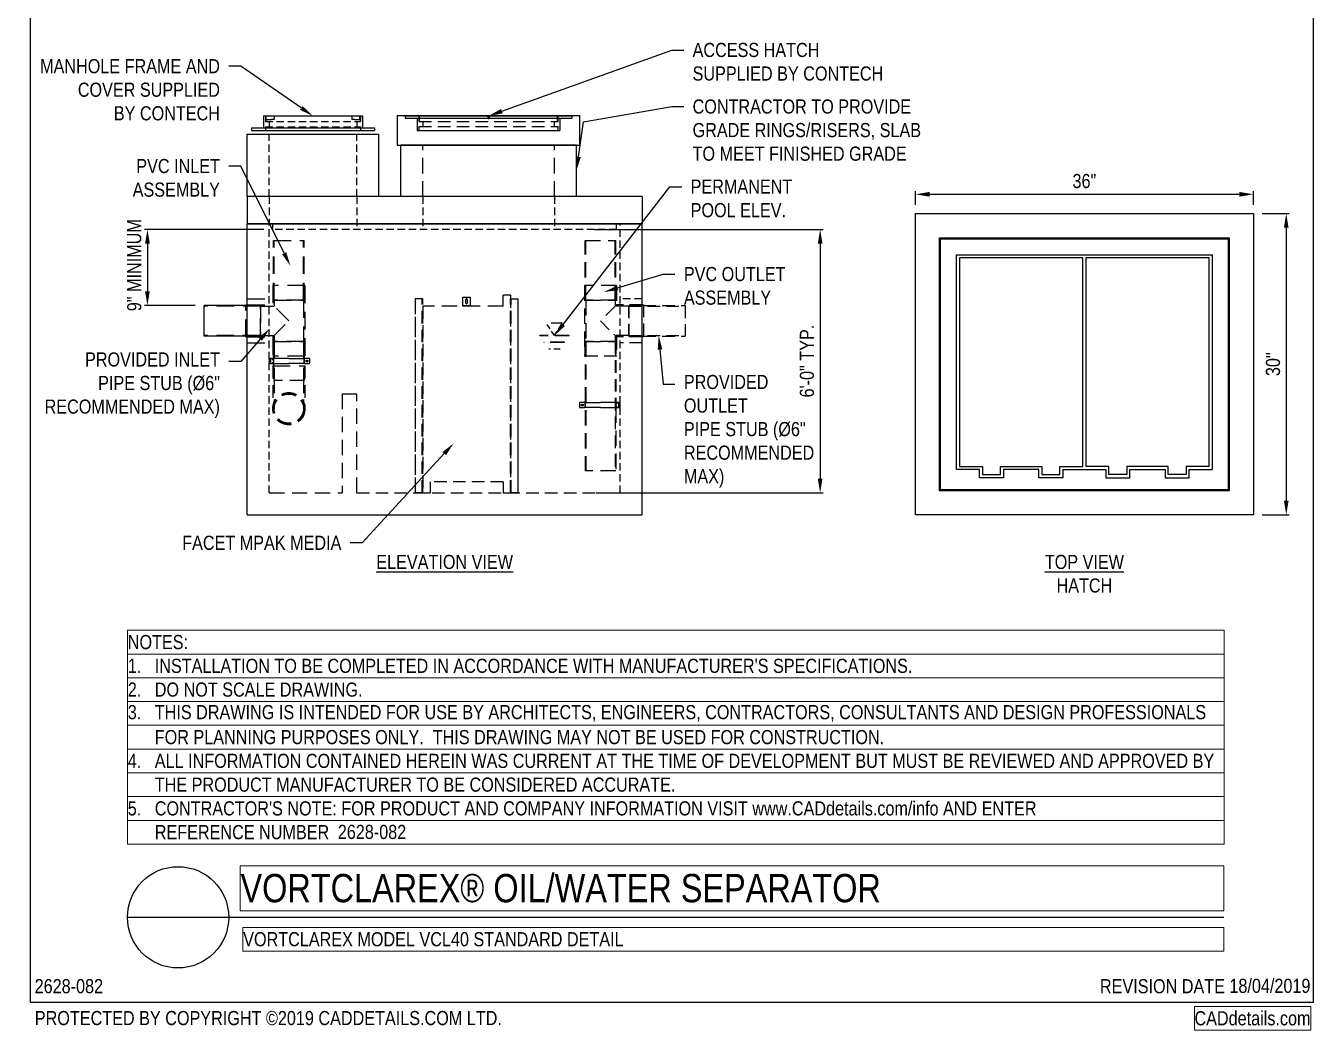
# Model space of a CAD drawing. Extents: x -1 to 216, y -5 to 280.
# Drawn here: x -0.8 to 216, y -4.7 to 164.4 of the extents above; entities that cross this region are included whole.
import ezdxf
from ezdxf import colors
from ezdxf.entities.mleader import LeaderData, LeaderLine
from ezdxf.math import Vec2, Vec3

# ---------------------------------------------------------------- set-up
doc = ezdxf.new("R2010")
doc.units = 0
doc.header["$LTSCALE"] = 10
doc.header["$MEASUREMENT"] = 0
doc.header["$PDMODE"] = 35
doc.linetypes.add('HIDDEN2', pattern=[0.1875, 0.125, -0.0625])
doc.layers.get('0').update_dxf_attribs({"linetype": 'CONTINUOUS'})
doc.layers.get('Defpoints').update_dxf_attribs({"linetype": 'CONTINUOUS'})
for name, color, linetype in [('2628-LOGO$0$CADdetails-7-VERYFINE', 7, 'CONTINUOUS'), ('2628-LOGO$0$CADdetails-FRAME', 7, 'CONTINUOUS'), ('CADdetails-1-FINE', 1, 'CONTINUOUS'), ('CADdetails-2-FINELIGHT', 2, 'CONTINUOUS'), ('CADdetails-7-VERYFINE', 7, 'CONTINUOUS'), ('CADdetails-9-EXTRAFINE', 9, 'CONTINUOUS')]:
    doc.layers.add(name, color=color, linetype=linetype)
doc.styles.add('2628-LOGO$0$CADdetails-DIMENSIONS', font='ARIALN.TTF', dxfattribs={"height": 2.38})
doc.styles.add('2628-LOGO$0$CADdetails-NOTES', font='ARIALN.TTF', dxfattribs={"height": 2.38})
doc.styles.add('CADdetails-DETAILTITLE', font='ARIALN.TTF', dxfattribs={"height": 4.77})
doc.styles.add('CADdetails-DIMENSIONS', font='ARIALN.TTF', dxfattribs={"height": 2.38})
doc.styles.add('CADdetails-NOTES', font='ARIALN.TTF', dxfattribs={"height": 2.38})
doc.dimstyles.new('CADdetails-DIM', dxfattribs={"dimtxt": 2.38, "dimasz": 2.38, "dimexe": 0.5, "dimexo": 1.5, "dimgap": 1, "dimtad": 1, "dimzin": 0, "dimdsep": 46, "dimtxsty": 'CADdetails-DIMENSIONS', "dimcen": 1, "dimclrd": 256, "dimclre": 256, "dimclrt": 256, "dimadec": 0, "dimazin": 0, "dimtfac": 1, "dimtofl": 0, "dimtmove": 0, "dimatfit": 3, "dimfxl": 1, "dimtolj": 1, "dimtzin": 0, "dimarcsym": 0})
doc.dimstyles.new('CADdetails-LEADER', dxfattribs={"dimtxt": 2.38, "dimasz": 2.38, "dimexe": 0.5, "dimexo": 1.5, "dimgap": 1, "dimtad": 1, "dimzin": 0, "dimdsep": 46, "dimtxsty": 'CADdetails-DIMENSIONS', "dimcen": 1, "dimclrd": 256, "dimclre": 256, "dimclrt": 256, "dimadec": 0, "dimazin": 0, "dimtfac": 1, "dimtofl": 0, "dimtmove": 0, "dimatfit": 3, "dimfxl": 1, "dimtolj": 1, "dimtzin": 0, "dimarcsym": 0})

# ---------------------------------------------------------------- blocks, each defined once
blk = doc.blocks.new('*T16')
at = {"layer": 'Defpoints', "color": 8, "linetype": 'ByBlock', "lineweight": 0, "transparency": 16777216}
for p, q in [((0, 0), (184.71, 0)), ((0, 0), (0, -36)), ((184.71, 0), (184.71, -36)), ((0, -4), (184.71, -4)), ((0, -8), (184.71, -8)), ((0, -12), (184.71, -12)), ((0, -16), (184.71, -16)), ((0, -20), (184.71, -20)), ((0, -24), (184.71, -24)), ((0, -28), (184.71, -28)), ((0, -32), (184.71, -32)), ((0, -36), (184.71, -36))]:
    blk.add_line(p, q, dxfattribs=at)
at = {"layer": '2628-LOGO$0$CADdetails-FRAME', "transparency": 16777216, "char_height": 2.38, "width": 184.5948, "attachment_point": 4, "style": '2628-LOGO$0$CADdetails-NOTES'}
for s, insert in [('NOTES:', (0.06, -2)), ("1.   INSTALLATION TO BE COMPLETED IN ACCORDANCE WITH MANUFACTURER'S SPECIFICATIONS.", (0.06, -6)), ('2.   DO NOT SCALE DRAWING.', (0.06, -10)), ('3.   THIS DRAWING IS INTENDED FOR USE BY ARCHITECTS, ENGINEERS, CONTRACTORS, CONSULTANTS AND DESIGN PROFESSIONALS', (0.06, -14)), ('      FOR PLANNING PURPOSES ONLY.  THIS DRAWING MAY NOT BE USED FOR CONSTRUCTION.', (0.06, -18)), ('4.   ALL INFORMATION CONTAINED HEREIN WAS CURRENT AT THE TIME OF DEVELOPMENT BUT MUST BE REVIEWED AND APPROVED BY', (0.06, -22)), ('      THE PRODUCT MANUFACTURER TO BE CONSIDERED ACCURATE.', (0.06, -26)), ("5.   CONTRACTOR'S NOTE: FOR PRODUCT AND COMPANY INFORMATION VISIT www.CADdetails.com/info AND ENTER", (0.06, -30)), ('      REFERENCE NUMBER', (0.06, -34))]:
    blk.add_mtext(s, dxfattribs=dict(at, insert=insert))
blk = doc.blocks.new('*T17')
at = {"layer": 'Defpoints', "color": 8, "linetype": 'ByBlock', "lineweight": 0, "transparency": 16777216}
for p, q in [((0, 0), (19.6, 0)), ((0, 0), (0, -4)), ((19.6, 0), (19.6, -4)), ((0, -4), (19.6, -4))]:
    blk.add_line(p, q, dxfattribs=at)
at = {"layer": '2628-LOGO$0$CADdetails-7-VERYFINE', "transparency": 16777216, "insert": (19.54, -2), "char_height": 2.38, "width": 19.4793, "attachment_point": 6, "style": '2628-LOGO$0$CADdetails-NOTES'}
blk.add_mtext('CADdetails.com', dxfattribs=at)
blk = doc.blocks.new('2628-LOGO')
at = {"layer": '2628-LOGO$0$CADdetails-FRAME'}
for p, q in [((0, 0), (0, 280)), ((216, 280), (216, 0)), ((216, 0), (0, 0))]:
    blk.add_line(p, q, dxfattribs=at)
for name, p in [('*T16', (16.3, 62.65)), ('*T17', (196, -0.69))]:
    blk.add_blockref(name, p)
at = {"layer": '2628-LOGO$0$CADdetails-7-VERYFINE', "char_height": 2.38, "attachment_point": 1}
for s, width, gutter_width, insert, style in [('2628-082', 53.6533, 11.9, (51.73, 29.89), '2628-LOGO$0$CADdetails-NOTES'), ('2628-082', 53.6533, 11.9, (0.68, 3.93), '2628-LOGO$0$CADdetails-NOTES'), ('REVISION DATE', 24.5006, 11.9, (180.08, 3.91), '2628-LOGO$0$CADdetails-NOTES'), ('18/04/2019', 13.6761, 23.85, (201.88, 3.98), '2628-LOGO$0$CADdetails-DIMENSIONS')]:
    blk.add_mtext_dynamic_manual_height_columns(s, width=width, gutter_width=gutter_width, heights=[0], dxfattribs=dict(at, insert=insert, style=style))
at = {"layer": '2628-LOGO$0$CADdetails-7-VERYFINE', "insert": (0.71, -1.45), "char_height": 2.38, "width": 82.1295, "attachment_point": 1, "style": '2628-LOGO$0$CADdetails-NOTES'}
blk.add_mtext('PROTECTED BY COPYRIGHT ©2019 CADDETAILS.COM LTD.', dxfattribs=at)
blk.add_mtext('PROTECTED BY COPYRIGHT ©2019 CADDETAILS.COM LTD.', dxfattribs=at)
blk = doc.blocks.new('*T2')
at = {"layer": 'Defpoints', "color": 8, "linetype": 'ByBlock', "lineweight": 0, "transparency": 16777216}
for p, q in [((0, 0), (165.2, 0)), ((0, 0), (0, -4)), ((165.2, 0), (165.2, -4)), ((0, -4), (165.2, -4))]:
    blk.add_line(p, q, dxfattribs=at)
at = {"layer": 'CADdetails-1-FINE', "transparency": 16777216, "insert": (0.06, -2), "char_height": 2.38, "width": 165.0809, "attachment_point": 4, "style": 'CADdetails-NOTES'}
blk.add_mtext('VORTCLAREX MODEL VCL40 STANDARD DETAIL', dxfattribs=at)
blk = doc.blocks.new('*T3')
at = {"layer": 'Defpoints', "color": 8, "linetype": 'ByBlock', "lineweight": 0, "transparency": 16777216}
for p, q in [((0, 0), (165.65, 0)), ((0, 0), (0, -7.56)), ((165.65, 0), (165.65, -7.56)), ((0, -7.56), (165.65, -7.56))]:
    blk.add_line(p, q, dxfattribs=at)
at = {"layer": 'CADdetails-2-FINELIGHT', "transparency": 16777216, "insert": (0.06, -3.78), "char_height": 4.77, "width": 165.5323, "attachment_point": 4, "style": 'CADdetails-DETAILTITLE'}
blk.add_mtext('VORTCLAREX® OIL/WATER SEPARATOR', dxfattribs=at)
blk = doc.blocks.new('*D8')
at = {"layer": 'CADdetails-7-VERYFINE', "lineweight": -2, "transparency": 16777216}
for p, q in [((94.94, 130.15), (133.46, 130.15)), ((132.96, 127.77), (132.96, 88.18)), ((95.25, 85.8), (133.46, 85.8))]:
    blk.add_line(p, q, dxfattribs=at)
at = {"layer": 'CADdetails-7-VERYFINE', "transparency": 16777216}
for points in [[(132.56, 127.77), (133.35, 127.77), (132.96, 130.15)], [(132.56, 88.18), (133.35, 88.18), (132.96, 85.8)]]:
    blk.add_solid(points, dxfattribs=at)
at = {"layer": 'Defpoints', "color": 0, "transparency": 16777216}
for p in [(93.44, 130.15), (93.75, 85.8), (132.96, 85.8)]:
    blk.add_point(p, dxfattribs=at)
at = {"layer": 'CADdetails-7-VERYFINE', "transparency": 16777216, "insert": (130.74, 107.98), "char_height": 2.38, "attachment_point": 5, "rotation": 90, "style": 'CADdetails-DIMENSIONS'}
blk.add_mtext('\\A1;6\'-0" TYP.', dxfattribs=at)
blk = doc.blocks.new('*D10')
at = {"layer": 'CADdetails-7-VERYFINE', "lineweight": -2, "transparency": 16777216}
for p, q in [((39.27, 130.15), (19.17, 130.15)), ((19.67, 127.77), (19.67, 119.72)), ((27.72, 117.34), (19.17, 117.34))]:
    blk.add_line(p, q, dxfattribs=at)
at = {"layer": 'CADdetails-7-VERYFINE', "transparency": 16777216}
for points in [[(19.27, 127.77), (20.07, 127.77), (19.67, 130.15)], [(19.27, 119.72), (20.07, 119.72), (19.67, 117.34)]]:
    blk.add_solid(points, dxfattribs=at)
at = {"layer": 'Defpoints', "color": 0, "transparency": 16777216}
for p in [(40.77, 130.15), (19.67, 117.34), (29.22, 117.34)]:
    blk.add_point(p, dxfattribs=at)
at = {"layer": 'CADdetails-7-VERYFINE', "transparency": 16777216, "insert": (17.46, 123.75), "char_height": 2.38, "attachment_point": 5, "rotation": 90, "style": 'CADdetails-DIMENSIONS'}
blk.add_mtext('\\A1; 9" MINIMUM', dxfattribs=at)
blk = doc.blocks.new('*D13')
at = {"layer": 'CADdetails-7-VERYFINE', "lineweight": -2, "transparency": 16777216}
for p, q in [((149.01, 134.3), (149.01, 136.56)), ((151.39, 136.06), (203.53, 136.06)), ((205.91, 134.3), (205.91, 136.56))]:
    blk.add_line(p, q, dxfattribs=at)
at = {"layer": 'CADdetails-7-VERYFINE', "transparency": 16777216}
for points in [[(151.39, 136.46), (151.39, 135.66), (149.01, 136.06)], [(203.53, 136.46), (203.53, 135.66), (205.91, 136.06)]]:
    blk.add_solid(points, dxfattribs=at)
at = {"layer": 'Defpoints', "color": 0, "transparency": 16777216}
for p in [(205.91, 136.06), (149.01, 132.8), (205.91, 132.8)]:
    blk.add_point(p, dxfattribs=at)
at = {"layer": 'CADdetails-7-VERYFINE', "transparency": 16777216, "insert": (177.46, 138.28), "char_height": 2.38, "attachment_point": 5, "style": 'CADdetails-DIMENSIONS'}
blk.add_mtext('\\A1;36"', dxfattribs=at)
blk = doc.blocks.new('*D14')
at = {"layer": 'CADdetails-7-VERYFINE', "lineweight": -2, "transparency": 16777216}
for p, q in [((207.41, 132.8), (211.95, 132.8)), ((211.45, 130.42), (211.45, 84.48)), ((207.41, 82.1), (211.95, 82.1))]:
    blk.add_line(p, q, dxfattribs=at)
at = {"layer": 'CADdetails-7-VERYFINE', "transparency": 16777216}
for points in [[(211.05, 130.42), (211.85, 130.42), (211.45, 132.8)], [(211.05, 84.48), (211.85, 84.48), (211.45, 82.1)]]:
    blk.add_solid(points, dxfattribs=at)
at = {"layer": 'Defpoints', "color": 0, "transparency": 16777216}
for p in [(205.91, 132.8), (205.91, 82.1), (211.45, 82.1)]:
    blk.add_point(p, dxfattribs=at)
at = {"layer": 'CADdetails-7-VERYFINE', "transparency": 16777216, "insert": (209.23, 107.45), "char_height": 2.38, "attachment_point": 5, "rotation": 90, "style": 'CADdetails-DIMENSIONS'}
blk.add_mtext('\\A1;30"', dxfattribs=at)

msp = doc.modelspace()

# ---------------------------------------------------------------- linework, layer by layer
at = {"layer": 'CADdetails-1-FINE'}
for p, q in [((39.233, 149.248), (55.865, 149.248)), ((39.233, 149.248), (39.233, 147.246)), ((55.865, 149.248), (55.865, 147.246)), ((63.064, 149.248), (91.17, 149.248)), ((63.064, 149.248), (63.064, 148.863)), ((63.064, 148.863), (91.17, 148.863)), ((89.129, 148.863), (89.129, 146.784)), ((91.17, 149.248), (91.17, 148.863)), ((36.461, 146.164), (58.637, 146.164)), ((36.461, 135.696), (36.461, 146.164)), ((37.192, 147.246), (57.906, 147.246)), ((37.192, 147.246), (37.192, 146.784)), ((37.192, 146.784), (57.906, 146.784)), ((57.906, 147.246), (57.906, 146.784)), ((58.637, 135.696), (58.637, 146.164)), ((65.105, 146.784), (89.129, 146.784)), ((62.333, 135.696), (62.333, 144.32)), ((91.901, 144.32), (62.333, 144.32)), ((91.901, 135.696), (91.901, 144.32)), ((36.461, 135.696), (36.461, 131.076)), ((102.989, 135.696), (36.461, 135.696)), ((102.989, 135.696), (102.989, 131.076)), ((102.989, 131.076), (36.461, 131.076)), ((36.461, 82.104), (36.461, 131.076)), ((36.461, 131.076), (102.989, 131.076)), ((102.989, 82.104), (102.989, 131.076)), ((36.461, 82.104), (102.989, 82.104))]:
    msp.add_line(p, q, dxfattribs=at)
at = {"layer": 'CADdetails-1-FINE', "linetype": 'HIDDEN2', "ltscale": 2.074181}
for p, q in [((66.029, 135.696), (66.029, 144.32)), ((88.205, 135.696), (88.205, 144.32))]:
    msp.add_line(p, q, dxfattribs=at)
at = {"layer": 'CADdetails-1-FINE'}
msp.add_lwpolyline([(61.717, 144.32), (92.517, 144.32), (92.517, 149.248), (61.717, 149.248)], close=True, dxfattribs=at)
at = {"layer": 'CADdetails-2-FINELIGHT'}
msp.add_line((16.299, 14.322), (200.936, 14.322), dxfattribs=at)
msp.add_circle((24.826, 14.322), 8.527, dxfattribs=at)
at = {"layer": 'CADdetails-9-EXTRAFINE', "linetype": 'HIDDEN2'}
for p, q in [((39.541, 149.248), (39.541, 148.324)), ((39.541, 148.324), (55.556, 148.324)), ((39.618, 148.632), (39.631, 148.632)), ((39.618, 148.632), (39.618, 148.324)), ((39.631, 149.248), (39.631, 148.632)), ((39.631, 148.632), (40.542, 148.632)), ((40.157, 148.324), (40.157, 147.4)), ((41.004, 148.632), (40.542, 148.632)), ((41.004, 149.248), (41.004, 148.632)), ((54.093, 149.248), (54.093, 148.632)), ((54.555, 148.632), (54.093, 148.632)), ((54.555, 148.632), (55.466, 148.632)), ((54.941, 148.324), (54.941, 147.4)), ((55.466, 148.632), (55.466, 149.248)), ((55.466, 148.632), (55.479, 148.632)), ((55.479, 148.632), (55.479, 148.324)), ((55.556, 149.248), (55.556, 148.324)), ((39.541, 147.4), (55.556, 147.4)), ((39.541, 147.4), (39.541, 146.784)), ((40.157, 135.696), (40.157, 146.164)), ((54.941, 135.696), (54.941, 146.164)), ((55.556, 147.4), (55.556, 146.784)), ((40.157, 135.696), (40.157, 131.076)), ((54.941, 135.696), (54.941, 130.152)), ((66.029, 135.696), (66.029, 130.152)), ((88.205, 135.696), (88.205, 130.152)), ((40.157, 85.8), (40.157, 131.076)), ((98.677, 130.152), (40.772, 130.152)), ((99.293, 85.8), (99.293, 131.076))]:
    msp.add_line(p, q, dxfattribs=at)
at = {"layer": 'CADdetails-9-EXTRAFINE', "linetype": 'HIDDEN2', "ltscale": 1.689616}
for p, q in [((65.105, 148.863), (65.105, 146.784)), ((65.413, 148.324), (65.413, 149.248)), ((65.413, 148.324), (88.82, 148.324)), ((65.413, 146.784), (65.413, 147.477)), ((65.413, 147.477), (88.82, 147.477)), ((65.49, 148.324), (65.49, 149.248)), ((66.029, 148.324), (66.029, 147.477)), ((88.205, 147.477), (88.205, 148.324)), ((88.743, 148.324), (88.743, 149.248)), ((88.82, 148.324), (88.82, 149.248)), ((88.82, 146.784), (88.82, 147.477)), ((65.913, 85.8), (65.913, 118.448)), ((66.029, 85.8), (66.029, 118.448)), ((66.029, 117.216), (66.029, 85.8)), ((80.813, 119.064), (80.813, 85.8)), ((80.813, 85.8), (80.813, 118.448)), ((80.928, 85.8), (80.928, 118.448)), ((82.045, 118.448), (82.045, 85.8)), ((82.083, 85.8), (82.083, 118.448)), ((100.732, 117.216), (98.428, 117.216)), ((102.989, 117.468), (98.679, 117.468)), ((100.732, 112.163), (100.732, 117.342)), ((103.202, 117.342), (100.732, 117.342)), ((100.732, 117.342), (100.732, 112.163)), ((100.732, 117.342), (103.202, 117.342)), ((100.732, 117.216), (110.227, 117.216)), ((103.202, 117.468), (102.989, 117.468)), ((103.202, 117.468), (103.202, 112.037)), ((103.202, 117.342), (110.227, 117.342)), ((110.227, 117.342), (110.227, 112.163)), ((95.964, 114.752), (98.679, 112.037)), ((98.428, 112.288), (98.428, 111.294)), ((100.732, 112.288), (98.428, 112.288)), ((98.428, 111.294), (98.428, 89.496)), ((98.553, 108.823), (98.553, 111.294)), ((98.553, 111.294), (98.553, 100.993)), ((102.989, 112.037), (98.679, 112.037)), ((98.679, 112.037), (98.679, 108.823)), ((102.989, 111.056), (99.293, 111.056)), ((100.732, 112.288), (110.227, 112.288)), ((103.202, 112.163), (100.732, 112.163)), ((100.732, 112.163), (103.202, 112.163)), ((103.202, 112.037), (102.989, 112.037)), ((103.202, 112.163), (110.227, 112.163)), ((98.679, 108.823), (93.248, 108.823)), ((67.261, 87.648), (67.261, 85.8)), ((79.581, 87.648), (67.261, 87.648)), ((79.581, 87.648), (79.581, 85.8)), ((54.941, 85.8), (99.293, 85.8)), ((66.029, 85.8), (64.758, 85.8)), ((66.029, 85.8), (67.261, 85.8)), ((79.581, 85.8), (80.813, 85.8)), ((82.045, 85.8), (80.813, 85.8))]:
    msp.add_line(p, q, dxfattribs=at)
at = {"layer": 'CADdetails-9-EXTRAFINE', "ltscale": 0.131044}
for p, q in [((77.04, 148.786), (77.04, 149.248)), ((77.194, 149.248), (77.194, 148.786))]:
    msp.add_line(p, q, dxfattribs=at)
at = {"layer": 'CADdetails-9-EXTRAFINE', "ltscale": 0.043548}
msp.add_line((77.194, 148.786), (77.04, 148.786), dxfattribs=at)
at = {"layer": 'CADdetails-9-EXTRAFINE'}
for p, q in [((149.011, 82.104), (149.011, 132.804)), ((149.011, 132.804), (205.911, 132.804)), ((205.911, 132.804), (205.911, 82.104)), ((153.061, 86.154), (153.061, 128.754)), ((153.061, 128.754), (201.861, 128.754)), ((153.23, 86.323), (153.23, 128.586)), ((153.23, 128.586), (201.692, 128.586)), ((201.692, 128.586), (201.692, 86.323)), ((201.861, 128.754), (201.861, 86.154)), ((155.93, 125.886), (198.992, 125.886)), ((155.93, 89.698), (155.93, 125.886)), ((198.992, 125.886), (198.992, 89.698)), ((177.209, 125.379), (156.436, 125.379)), ((156.436, 125.379), (156.436, 90.204)), ((177.209, 90.204), (177.209, 125.379)), ((198.486, 125.379), (177.715, 125.379)), ((177.715, 125.379), (177.715, 90.204)), ((198.486, 90.204), (198.486, 125.379)), ((29.223, 112.163), (29.223, 117.342)), ((36.247, 117.342), (29.223, 117.342)), ((36.247, 117.468), (36.461, 117.468)), ((36.247, 112.163), (29.223, 112.163)), ((159.811, 89.698), (155.93, 89.698)), ((156.436, 90.204), (160.317, 90.204)), ((159.811, 88.348), (159.811, 89.698)), ((160.317, 90.204), (160.317, 88.854)), ((163.355, 88.854), (163.355, 90.204)), ((163.355, 90.204), (170.29, 90.204)), ((163.861, 89.698), (163.861, 88.348)), ((169.784, 89.698), (163.861, 89.698)), ((169.784, 88.348), (169.784, 89.698)), ((170.29, 90.204), (170.29, 88.854)), ((173.327, 88.854), (173.327, 90.204)), ((173.327, 90.204), (177.209, 90.204)), ((173.834, 89.698), (173.834, 88.348)), ((173.834, 89.698), (181.089, 89.698)), ((181.595, 90.204), (177.714, 90.204)), ((181.089, 89.698), (181.089, 88.348)), ((181.595, 88.854), (181.595, 90.204)), ((191.567, 90.204), (184.632, 90.204)), ((184.632, 90.204), (184.632, 88.854)), ((185.139, 89.698), (191.061, 89.698)), ((185.139, 88.348), (185.139, 89.698)), ((191.061, 89.698), (191.061, 88.348)), ((191.567, 88.854), (191.567, 90.204)), ((198.486, 90.204), (194.605, 90.204)), ((194.605, 90.204), (194.605, 88.854)), ((195.111, 88.348), (195.111, 89.698)), ((195.111, 89.698), (198.992, 89.698)), ((163.861, 88.348), (159.811, 88.348)), ((160.317, 88.854), (163.355, 88.854)), ((173.834, 88.348), (169.784, 88.348)), ((170.29, 88.854), (173.327, 88.854)), ((181.089, 88.348), (185.139, 88.348)), ((184.632, 88.854), (181.595, 88.854)), ((191.061, 88.348), (195.111, 88.348)), ((194.605, 88.854), (191.567, 88.854)), ((201.861, 86.154), (153.061, 86.154)), ((201.692, 86.323), (153.23, 86.323)), ((205.911, 82.104), (149.011, 82.104))]:
    msp.add_line(p, q, dxfattribs=at)
at = {"layer": 'CADdetails-9-EXTRAFINE', "linetype": 'HIDDEN2', "ltscale": 2.365745}
for p, q in [((40.772, 130.152), (40.772, 131.076)), ((40.896, 128.304), (46.075, 128.304)), ((40.896, 118.211), (40.896, 128.304)), ((41.021, 118.211), (41.021, 128.304)), ((45.949, 118.211), (45.949, 128.304)), ((46.075, 118.211), (46.075, 128.304)), ((46.201, 120.681), (40.77, 120.681)), ((40.77, 120.681), (40.77, 117.468)), ((40.896, 120.681), (40.896, 118.211)), ((46.075, 120.681), (46.075, 118.211)), ((46.201, 120.681), (46.201, 108.823)), ((38.718, 117.216), (29.223, 117.216)), ((36.247, 112.037), (36.247, 117.468)), ((36.461, 118.448), (40.157, 118.448)), ((36.461, 117.468), (40.77, 117.468)), ((38.718, 117.342), (38.718, 112.163)), ((38.718, 112.163), (38.718, 117.342)), ((38.718, 117.216), (41.021, 117.216)), ((43.485, 114.752), (40.77, 117.468)), ((46.075, 118.211), (40.896, 118.211)), ((40.896, 118.211), (46.075, 118.211)), ((41.021, 118.211), (41.021, 117.216)), ((45.949, 118.211), (45.949, 111.294)), ((40.77, 112.037), (43.485, 114.752)), ((38.718, 112.288), (29.223, 112.288)), ((38.718, 112.163), (36.247, 112.163)), ((36.247, 112.037), (36.461, 112.037)), ((36.461, 112.037), (40.77, 112.037)), ((36.461, 111.056), (40.157, 111.056)), ((38.718, 112.288), (41.021, 112.288)), ((40.77, 112.037), (40.77, 108.823)), ((40.896, 111.294), (46.075, 111.294)), ((40.896, 108.823), (40.896, 111.294)), ((46.075, 111.294), (40.896, 111.294)), ((40.896, 111.294), (40.896, 108.4)), ((41.021, 112.288), (41.021, 111.294)), ((41.021, 111.294), (41.021, 104.736)), ((45.949, 111.294), (45.949, 104.736)), ((46.075, 108.823), (46.075, 111.294)), ((46.075, 111.294), (46.075, 104.736)), ((40.234, 108.438), (40.773, 108.438)), ((46.201, 108.823), (40.77, 108.823)), ((40.195, 108.361), (40.195, 107.591)), ((40.773, 108.4), (40.234, 108.4)), ((40.234, 107.553), (40.773, 107.553)), ((40.773, 107.514), (40.234, 107.514)), ((40.773, 108.4), (40.434, 108.4)), ((40.434, 107.553), (40.434, 108.4)), ((40.77, 107.206), (46.201, 107.206)), ((40.773, 108.23), (40.773, 108.4)), ((40.773, 108.192), (40.773, 108.23)), ((40.773, 108.153), (40.773, 108.192)), ((40.896, 108.153), (40.773, 108.153)), ((40.773, 107.761), (40.773, 107.799)), ((40.773, 107.799), (40.896, 107.799)), ((40.773, 107.723), (40.773, 107.761)), ((40.773, 107.553), (40.773, 107.723)), ((40.896, 108.4), (40.896, 108.153)), ((43.485, 108.4), (40.896, 108.4)), ((40.896, 108.153), (40.896, 107.799)), ((40.896, 107.799), (40.896, 107.553)), ((40.896, 107.553), (43.485, 107.553)), ((43.485, 108.4), (46.106, 108.4)), ((46.106, 107.553), (43.485, 107.553)), ((46.071, 107.553), (46.071, 108.4)), ((46.995, 108.4), (46.106, 108.4)), ((46.106, 107.553), (46.106, 108.4)), ((46.106, 107.553), (46.995, 107.553)), ((46.995, 107.553), (46.995, 108.4))]:
    msp.add_line(p, q, dxfattribs=at)
at = {"layer": 'CADdetails-9-EXTRAFINE', "linetype": 'HIDDEN2', "ltscale": 2.060771}
for p, q in [((98.677, 130.152), (98.677, 131.076)), ((93.374, 128.304), (98.553, 128.304)), ((93.374, 118.211), (93.374, 128.304)), ((93.5, 118.211), (93.5, 128.304)), ((98.428, 118.211), (98.428, 128.304)), ((98.553, 118.211), (98.553, 128.304)), ((98.679, 120.681), (93.248, 120.681)), ((93.248, 120.681), (93.248, 108.823)), ((93.374, 120.681), (93.374, 118.211)), ((98.553, 120.681), (98.553, 118.211)), ((98.679, 120.681), (98.679, 117.468)), ((64.758, 118.448), (64.758, 85.8)), ((66.029, 118.448), (64.758, 118.448)), ((64.797, 85.8), (64.797, 118.448)), ((79.581, 117.216), (66.029, 117.216)), ((72.805, 118.756), (74.037, 118.756)), ((72.805, 117.216), (72.805, 118.756)), ((74.037, 117.293), (72.805, 117.293)), ((74.037, 117.216), (72.805, 117.216)), ((73.305, 117.755), (73.305, 118.371)), ((73.536, 118.371), (73.536, 117.755)), ((74.037, 118.756), (74.037, 117.216)), ((79.581, 117.216), (79.581, 119.064)), ((80.813, 119.064), (79.581, 119.064)), ((80.813, 118.448), (82.045, 118.448)), ((82.045, 118.448), (82.083, 118.448)), ((98.553, 118.211), (93.374, 118.211)), ((93.374, 118.211), (98.553, 118.211)), ((93.5, 118.211), (93.5, 111.294)), ((98.679, 117.468), (95.964, 114.752)), ((98.428, 118.211), (98.428, 117.216)), ((93.374, 111.294), (98.553, 111.294)), ((98.553, 111.294), (93.374, 111.294)), ((93.374, 111.294), (93.374, 89.496)), ((93.5, 111.294), (93.5, 89.496)), ((52.477, 102.432), (52.477, 85.8)), ((54.941, 102.432), (52.477, 102.432)), ((54.941, 85.8), (54.941, 102.432)), ((93.343, 100.993), (92.455, 100.993)), ((92.455, 100.993), (92.455, 100.146)), ((92.455, 100.146), (93.343, 100.146)), ((93.343, 100.993), (95.964, 100.993)), ((93.343, 100.993), (93.343, 100.146)), ((95.964, 100.146), (93.343, 100.146)), ((93.379, 100.993), (93.379, 100.146)), ((98.553, 100.993), (95.964, 100.993)), ((95.964, 100.146), (98.553, 100.146)), ((98.553, 100.746), (98.553, 100.993)), ((98.553, 100.746), (98.553, 100.392)), ((98.677, 100.746), (98.553, 100.746)), ((98.553, 100.392), (98.677, 100.392)), ((98.553, 100.146), (98.553, 100.392)), ((98.553, 100.146), (98.553, 89.496)), ((98.677, 101.032), (99.216, 101.032)), ((99.216, 100.993), (98.677, 100.993)), ((98.677, 100.993), (98.677, 100.823)), ((99.015, 100.993), (98.677, 100.993)), ((98.677, 100.823), (98.677, 100.785)), ((98.677, 100.785), (98.677, 100.746)), ((98.677, 100.392), (98.677, 100.354)), ((98.677, 100.354), (98.677, 100.316)), ((98.677, 100.316), (98.677, 100.146)), ((98.677, 100.146), (99.216, 100.146)), ((99.216, 100.108), (98.677, 100.108)), ((99.015, 100.993), (99.015, 100.146)), ((99.254, 100.185), (99.254, 100.955)), ((98.553, 89.496), (93.374, 89.496)), ((40.157, 85.8), (52.477, 85.8))]:
    msp.add_line(p, q, dxfattribs=at)
at = {"layer": 'CADdetails-9-EXTRAFINE', "ltscale": 0.701519}
for p, q in [((36.247, 117.342), (38.718, 117.342)), ((38.718, 117.342), (36.247, 117.342)), ((36.247, 112.163), (38.718, 112.163)), ((93.374, 108.823), (93.374, 111.294))]:
    msp.add_line(p, q, dxfattribs=at)
at = {"layer": 'CADdetails-9-EXTRAFINE', "linetype": 'HIDDEN2', "ltscale": 1.049753}
msp.add_line((102.989, 118.448), (99.293, 118.448), dxfattribs=at)
at = {"layer": 'CADdetails-9-EXTRAFINE', "linetype": 'HIDDEN2', "ltscale": 1.549976}
msp.add_line((89.572, 114.365), (86.837, 114.365), dxfattribs=at)
at = {"layer": 'CADdetails-9-EXTRAFINE', "linetype": 'HIDDEN2', "ltscale": 0.706128}
for q in [(86.837, 114.365), (89.572, 114.365)]:
    msp.add_line((88.205, 112.288), q, dxfattribs=at)
at = {"layer": 'CADdetails-9-EXTRAFINE', "linetype": 'HIDDEN2', "ltscale": 1.861833}
for p, q in [((90.669, 112.288), (85.741, 112.288)), ((90.669, 112.25), (85.741, 112.25))]:
    msp.add_line(p, q, dxfattribs=at)
at = {"layer": 'CADdetails-9-EXTRAFINE', "linetype": 'HIDDEN2', "ltscale": 0.010737}
for p, q in [((85.741, 112.25), (85.741, 112.288)), ((86.488, 111.108), (86.488, 111.147)), ((89.921, 111.108), (89.921, 111.147)), ((90.669, 112.25), (90.669, 112.288)), ((87.253, 109.966), (87.253, 110.005)), ((89.156, 109.966), (89.156, 110.005))]:
    msp.add_line(p, q, dxfattribs=at)
at = {"layer": 'CADdetails-9-EXTRAFINE', "linetype": 'HIDDEN2', "ltscale": 1.94515}
for p, q in [((89.921, 111.147), (86.488, 111.147)), ((89.921, 111.108), (86.488, 111.108))]:
    msp.add_line(p, q, dxfattribs=at)
at = {"layer": 'CADdetails-9-EXTRAFINE', "linetype": 'HIDDEN2', "ltscale": 0.848895}
for p, q in [((89.156, 110.005), (87.253, 110.005)), ((89.156, 109.966), (87.253, 109.966))]:
    msp.add_line(p, q, dxfattribs=at)
at = {"layer": 'CADdetails-9-EXTRAFINE', "linetype": 'HIDDEN2', "ltscale": 1.740881}
for p, q in [((40.77, 107.206), (40.77, 99.968)), ((46.201, 107.206), (46.201, 99.968))]:
    msp.add_line(p, q, dxfattribs=at)
at = {"layer": 'CADdetails-9-EXTRAFINE', "linetype": 'HIDDEN2', "ltscale": 0.799864}
msp.add_line((40.896, 107.553), (40.896, 104.736), dxfattribs=at)
at = {"layer": 'CADdetails-9-EXTRAFINE', "linetype": 'HIDDEN2', "ltscale": 0.701519}
for p, q in [((40.896, 107.206), (40.896, 104.736)), ((46.075, 107.206), (46.075, 104.736))]:
    msp.add_line(p, q, dxfattribs=at)
at = {"layer": 'CADdetails-9-EXTRAFINE', "linetype": 'HIDDEN2', "ltscale": 1.956787}
msp.add_line((46.075, 104.736), (40.896, 104.736), dxfattribs=at)
msp.add_line((46.075, 104.736), (40.896, 104.736), dxfattribs=at)
at = {"layer": 'CADdetails-9-EXTRAFINE', "linetype": 'HIDDEN2', "ltscale": 1.720138}
for p, q in [((41.021, 104.736), (41.021, 99.968)), ((45.949, 104.736), (45.949, 99.968))]:
    msp.add_line(p, q, dxfattribs=at)
at = {"layer": 'CADdetails-9-EXTRAFINE', "linetype": 'HIDDEN2', "ltscale": 2.365745}
msp.add_circle((46.533, 107.976), 0.154, dxfattribs=at)
msp.add_circle((46.533, 107.976), 0.154, dxfattribs=at)
at = {"layer": 'CADdetails-9-EXTRAFINE', "linetype": 'HIDDEN2', "ltscale": 2.05174}
msp.add_circle((43.485, 99.968), 2.715, dxfattribs=at)
at = {"layer": 'CADdetails-9-EXTRAFINE', "linetype": 'HIDDEN2', "ltscale": 1.956787}
msp.add_circle((43.485, 99.968), 2.59, dxfattribs=at)
at = {"layer": 'CADdetails-9-EXTRAFINE', "linetype": 'HIDDEN2', "ltscale": 1.861833}
msp.add_circle((43.485, 99.968), 2.464, dxfattribs=at)
at = {"layer": 'CADdetails-9-EXTRAFINE', "linetype": 'HIDDEN2', "ltscale": 2.060771}
for centre in [(92.917, 100.57), (92.917, 100.569)]:
    msp.add_circle(centre, 0.154, dxfattribs=at)
for centre, radius, start, end in [((73.421, 118.371), 0.116, 0, 180), ((73.421, 117.755), 0.116, 180, 0), ((98.677, 100.908), 0.123, 90, 270), ((98.677, 100.231), 0.123, 90, 270), ((98.677, 100.908), 0.085, 90, 270), ((98.677, 100.231), 0.085, 90, 270), ((99.216, 100.955), 0.077, 0, 90), ((99.216, 100.955), 0.0388, 0, 90), ((99.216, 100.185), 0.077, 270, 0), ((99.216, 100.185), 0.0388, 270, 0)]:
    msp.add_arc(centre, radius, start, end, dxfattribs=at)
at = {"layer": 'CADdetails-9-EXTRAFINE', "linetype": 'HIDDEN2', "ltscale": 2.365745}
for centre, radius, start, end in [((40.234, 108.361), 0.077, 90, 180), ((40.773, 108.315), 0.123, 270, 90), ((40.234, 107.591), 0.077, 180, 270), ((40.234, 108.361), 0.0388, 90, 180), ((40.234, 107.591), 0.0388, 180, 270), ((40.773, 108.315), 0.085, 270, 90), ((40.773, 107.638), 0.123, 270, 90), ((40.773, 107.638), 0.085, 270, 90)]:
    msp.add_arc(centre, radius, start, end, dxfattribs=at)

# ---------------------------------------------------------------- block references
for name, p in [('*T3', (35.283, 22.987)), ('*T2', (35.735, 12.622))]:
    msp.add_blockref(name, p)
at = {"layer": 'CADdetails-7-VERYFINE'}
msp.add_blockref('2628-LOGO', (0, 0), dxfattribs=at)

# ---------------------------------------------------------------- texts
at = {"layer": 'CADdetails-2-FINELIGHT', "char_height": 2.38, "attachment_point": 2, "style": 'CADdetails-NOTES'}
for s, insert in [('{\\LELEVATION VIEW}', (69.725, 75.351)), ('{\\LTOP VIEW\\P}HATCH', (177.461, 75.351))]:
    msp.add_mtext_dynamic_manual_height_columns(s, width=62.25396, gutter_width=3.516, heights=[0], dxfattribs=dict(at, insert=insert))

# ---------------------------------------------------------------- dimensions: what is measured, and where the dimension line sits
at = {"layer": 'CADdetails-7-VERYFINE'}
dim = msp.add_linear_dim(base=(205.911, 136.06), p1=(149.011, 132.804), p2=(205.911, 132.804), text='36"', dimstyle='CADdetails-DIM', dxfattribs=at)
dim.commit()
dim.dimension.update_dxf_attribs({"geometry": '*D13', "text_midpoint": (177.461, 138.276)})
dim = msp.add_linear_dim(base=(211.449, 82.104), p1=(205.911, 132.804), p2=(205.911, 82.104), angle=90, text='30"', dimstyle='CADdetails-DIM', dxfattribs=at)
dim.commit()
dim.dimension.update_dxf_attribs({"geometry": '*D14', "text_midpoint": (209.234, 107.454)})
for base, p1, p2, text, picture, middle in [((19.671, 117.342), (40.772, 130.152), (29.223, 117.342), ' 9" MINIMUM', '*D10', (19.671, 123.747)), ((132.955, 85.8), (93.438, 130.152), (93.749, 85.8), '6\'-0" TYP.', '*D8', (132.955, 107.976))]:
    dim = msp.add_linear_dim(base=base, p1=p1, p2=p2, angle=90, text=text, dimstyle='CADdetails-LEADER', dxfattribs=at)
    dim.commit()
    dim.dimension.update_dxf_attribs({"geometry": picture, "text_midpoint": middle, "dimtype": 160})

# ---------------------------------------------------------------- leaders
ml = msp.add_multileader_mtext('Standard', dxfattribs=at)
ml.set_content('ACCESS HATCH \\PSUPPLIED BY CONTECH', color=256, style='CADdetails-DIMENSIONS')
ml.set_leader_properties()
ml.build(insert=Vec2(0, 0))
ml.multileader.update_dxf_attribs({"dogleg_length": 2, "arrow_head_size": 2.38})
ctx = ml.context
ctx.base_point, ctx.char_height, ctx.arrow_head_size, ctx.landing_gap_size, ctx.plane_origin = Vec3(109.978, 160.346), 2.38, 2.38, 1.5, Vec3(77.117, 149.248)
notes = []
notes.append((ctx, [(0, (1, 1, 0), (107.978, 160.346), (1, 0), 2, [(0, [(77.117, 149.248)], 0, [])])]))
ctx.mtext.insert, ctx.mtext.flow_direction = Vec3(111.478, 161.556), 5
ml = msp.add_multileader_mtext('Standard', dxfattribs=at)
ml.set_content('MANHOLE FRAME AND COVER SUPPLIED \\PBY CONTECH', color=256, style='CADdetails-DIMENSIONS')
ml.set_leader_properties()
ml.build(insert=Vec2(0, 0))
ml.multileader.update_dxf_attribs({"dogleg_length": 2, "arrow_head_size": 2.38})
ctx = ml.context
ctx.base_point, ctx.char_height, ctx.arrow_head_size, ctx.landing_gap_size, ctx.plane_origin = Vec3(0.442, 157.614), 2.38, 2.38, 1.5, Vec3(47.549, 149.248)
ctx.text_align_type = 2
notes.append((ctx, [(0, (1, 1, 0), (35.382, 157.614), (-1, 0), 2, [(0, [(47.549, 149.248)], 0, [])])]))
ctx.mtext.insert, ctx.mtext.width, ctx.mtext.alignment, ctx.mtext.flow_direction = Vec3(31.882, 158.825), 32.70208, 3, 5
ml = msp.add_multileader_mtext('Standard', dxfattribs=at)
ml.set_content('CONTRACTOR TO PROVIDE\\PGRADE RINGS/RISERS, SLAB \\PTO MEET FINISHED GRADE', color=256, style='CADdetails-DIMENSIONS')
ml.set_leader_properties()
ml.build(insert=Vec2(0, 0))
ml.multileader.update_dxf_attribs({"dogleg_length": 2, "arrow_head_size": 2.38})
ctx = ml.context
ctx.base_point, ctx.char_height, ctx.arrow_head_size, ctx.landing_gap_size, ctx.plane_origin = Vec3(109.978, 150.819), 2.38, 2.38, 1.5, Vec3(91.901, 140.008)
notes.append((ctx, [(0, (1, 1, 0), (107.978, 150.819), (1, 0), 2, [(1, [(91.901, 140.008), (93.133, 148.246)], 0, [])])]))
ctx.mtext.insert, ctx.mtext.flow_direction = Vec3(111.478, 152.029), 5
ml = msp.add_multileader_mtext('Standard', dxfattribs=at)
ml.set_content('PVC INLET\\PASSEMBLY', color=256, style='CADdetails-DIMENSIONS')
ml.set_leader_properties()
ml.build(insert=Vec2(0, 0))
ml.multileader.update_dxf_attribs({"dogleg_length": 2, "arrow_head_size": 2.38})
ctx = ml.context
ctx.base_point, ctx.char_height, ctx.arrow_head_size, ctx.landing_gap_size, ctx.plane_origin = Vec3(15.706, 140.796), 2.38, 2.38, 1.5, Vec3(5.939, 124.993)
ctx.text_align_type = 2
notes.append((ctx, [(0, (1, 1, 0), (35.382, 140.796), (-1, 0), 2, [(0, [(43.755, 124.004)], 0, [])])]))
ctx.mtext.insert, ctx.mtext.alignment, ctx.mtext.flow_direction = Vec3(31.882, 142.006), 3, 5
ml = msp.add_multileader_mtext('Standard', dxfattribs=at)
ml.set_content('PERMANENT\\PPOOL ELEV.', color=256, style='CADdetails-DIMENSIONS')
ml.set_leader_properties()
ml.build(insert=Vec2(0, 0))
ml.multileader.update_dxf_attribs({"dogleg_length": 2, "arrow_head_size": 2.38})
ctx = ml.context
ctx.base_point, ctx.char_height, ctx.arrow_head_size, ctx.landing_gap_size, ctx.plane_origin = Vec3(109.65, 137.338), 2.38, 2.38, 1.5, Vec3(114.077, 112.25)
notes.append((ctx, [(0, (1, 1, 0), (107.65, 137.338), (1, 0), 2, [(0, [(88.205, 112.25)], 0, [])])]))
ctx.mtext.insert, ctx.mtext.flow_direction = Vec3(111.15, 138.549), 5
ml = msp.add_multileader_mtext('Standard', dxfattribs=at)
ml.set_content('PVC OUTLET\\PASSEMBLY', color=256, style='CADdetails-DIMENSIONS')
ml.set_leader_properties()
ml.build(insert=Vec2(0, 0))
ml.multileader.update_dxf_attribs({"dogleg_length": 2, "arrow_head_size": 2.38})
ctx = ml.context
ctx.base_point, ctx.char_height, ctx.arrow_head_size, ctx.landing_gap_size, ctx.plane_origin = Vec3(108.513, 122.612), 2.38, 2.38, 1.5, Vec3(120.174, 123.297)
notes.append((ctx, [(0, (1, 1, 0), (106.513, 122.612), (1, 0), 2, [(0, [(96.553, 119.601)], 0, [])])]))
ctx.mtext.insert, ctx.mtext.flow_direction = Vec3(110.013, 123.822), 5
ml = msp.add_multileader_mtext('Standard', dxfattribs=at)
ml.set_content('PROVIDED INLET\\PPIPE STUB (Ø6" \\PRECOMMENDED MAX)', color=256, style='CADdetails-DIMENSIONS')
ml.set_leader_properties()
ml.build(insert=Vec2(0, 0))
ml.multileader.update_dxf_attribs({"dogleg_length": 2, "arrow_head_size": 2.38})
ctx = ml.context
ctx.base_point, ctx.char_height, ctx.arrow_head_size, ctx.landing_gap_size, ctx.plane_origin = Vec3(1.226, 107.902), 2.38, 2.38, 1.5, Vec3(-4.118, 113.439)
ctx.text_align_type = 2
notes.append((ctx, [(0, (1, 1, 0), (35.382, 107.902), (-1, 0), 2, [(0, [(40.234, 113.439)], 0, [])])]))
ctx.mtext.insert, ctx.mtext.alignment, ctx.mtext.flow_direction = Vec3(31.882, 109.442), 3, 5
ml = msp.add_multileader_mtext('Standard', dxfattribs=at)
ml.set_content('PROVIDED OUTLET\\PPIPE STUB (Ø6"\\PRECOMMENDED MAX)', color=256, style='CADdetails-DIMENSIONS')
ml.set_leader_properties()
ml.build(insert=Vec2(0, 0))
ml.multileader.update_dxf_attribs({"dogleg_length": 2, "arrow_head_size": 2.38})
ctx = ml.context
ctx.base_point, ctx.char_height, ctx.arrow_head_size, ctx.landing_gap_size, ctx.plane_origin = Vec3(108.513, 104.112), 2.38, 2.38, 1.5, Vec3(131.647, 112.288)
notes.append((ctx, [(0, (1, 1, 0), (106.513, 104.112), (1, 0), 2, [(0, [(105.775, 112.288)], 0, [])])]))
ctx.mtext.insert, ctx.mtext.width, ctx.mtext.flow_direction = Vec3(110.013, 105.652), 21.82083, 5
ml = msp.add_multileader_mtext('Standard', dxfattribs=at)
ml.set_content('FACET MPAK MEDIA', color=256, style='CADdetails-DIMENSIONS')
ml.set_leader_properties()
ml.build(insert=Vec2(0, 0))
ml.multileader.update_dxf_attribs({"dogleg_length": 2, "arrow_head_size": 2.38})
ctx = ml.context
ctx.base_point, ctx.char_height, ctx.arrow_head_size, ctx.landing_gap_size, ctx.plane_origin = Vec3(24.243, 77.365), 2.38, 2.38, 1.5, Vec3(71.271, 94.149)
ctx.text_align_type = 2
notes.append((ctx, [(0, (1, 1, 0), (55.833, 77.365), (-1, 0), 2, [(0, [(71.271, 94.149)], 0, [])])]))
ctx.mtext.insert, ctx.mtext.alignment, ctx.mtext.flow_direction = Vec3(52.333, 78.575), 3, 5
for ctx, leaders in notes:
    for number, flags, end, landing, length, lines in leaders:
        leader = LeaderData()
        leader.index, (leader.has_last_leader_line, leader.has_dogleg_vector, leader.attachment_direction) = number, flags
        leader.last_leader_point, leader.dogleg_vector, leader.dogleg_length = Vec3(end), Vec3(landing), length
        for number, points, colour, breaks in lines:
            line = LeaderLine()
            line.index, line.vertices, line.color, line.breaks = number, Vec3.list(points), colors.encode_raw_color(colour), breaks
            leader.lines.append(line)
        ctx.leaders.append(leader)

doc.saveas('drawing.dxf')
